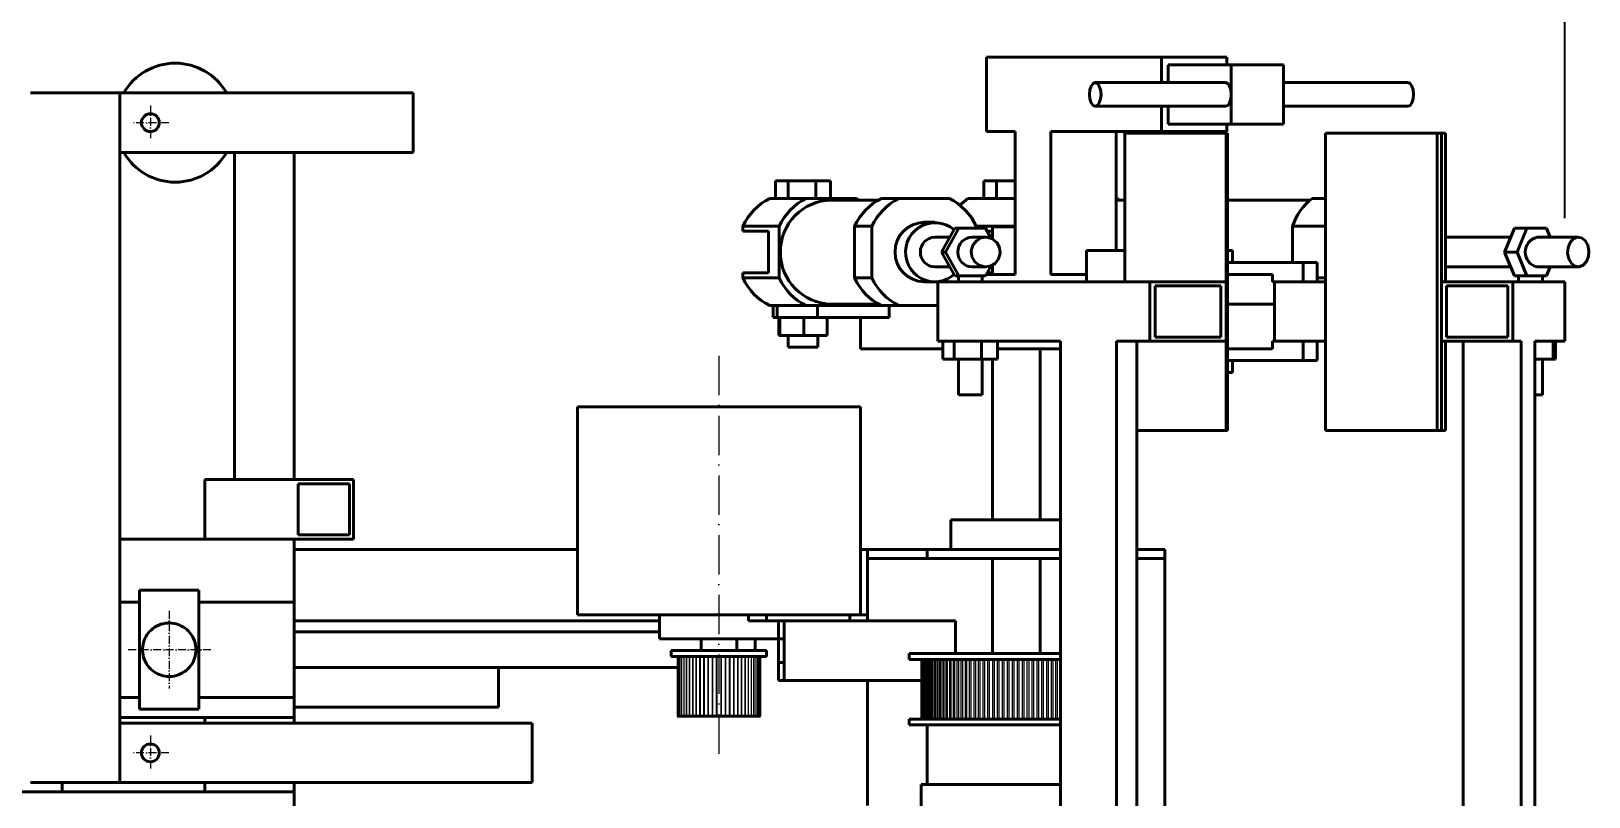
# Model space of a CAD drawing. Header units: millimetres. Extents: x 1065 to 3947, y -2666 to -625.
# Drawn here: x 1428.3 to 1665.7, y -2085.6 to -1969 of the extents above; entities that cross this region are included whole.
import ezdxf

# ---------------------------------------------------------------- set-up
doc = ezdxf.new("R2010")
doc.units = ezdxf.units.MM
doc.header["$PDSIZE"] = -1
doc.linetypes.add('ACAD_ISO10W100', pattern=[18, 12, -3, 0, -3])
doc.layers.get('Defpoints').update_dxf_attribs({"linetype": 'ACAD_ISO10W100'})
doc.styles.get("Standard").update_dxf_attribs({"font": 'times_0.ttf'})
doc.dimstyles.new('ISO-25', dxfattribs={"dimtxt": 2.5, "dimasz": 2.5, "dimexe": 1.25, "dimexo": 0.625, "dimtad": 1, "dimtxsty": 'Standard', "dimcen": 2.5, "dimadec": 0, "dimazin": 0, "dimtfac": 1, "dimtmove": 0, "dimatfit": 3, "dimfxl": 1, "dimarcsym": 0})

# ---------------------------------------------------------------- blocks, each defined once
blk = doc.blocks.new('*D23')
at = {"color": 0, "lineweight": -2}
for p, q in [((1138.3, -1998.21), (1138.3, -1895.99)), ((1662.04, -1997.47), (1662.04, -1895.99)), ((1658.74, -1896.99), (1141.6, -1896.99))]:
    blk.add_line(p, q, dxfattribs=at)
at = {"color": 0}
for points in [[(1141.6, -1896.44), (1141.6, -1897.54), (1138.3, -1896.99)], [(1658.74, -1896.44), (1658.74, -1897.54), (1662.04, -1896.99)]]:
    blk.add_solid(points, dxfattribs=at)
at = {"layer": 'Defpoints', "color": 0}
for p in [(1138.3, -1896.99), (1662.04, -1998.47), (1138.3, -1999.21)]:
    blk.add_point(p, dxfattribs=at)
at = {"color": 0, "lineweight": 15, "insert": (1400.17, -1893.68), "char_height": 3.5, "attachment_point": 5}
blk.add_mtext('600', dxfattribs=at)

msp = doc.modelspace()

# ---------------------------------------------------------------- linework, layer by layer
at = {"color": 7, "linetype": 'Continuous', "lineweight": 40}
for p, q in [((1573.8817, -1984.2855), (1573.8817, -1972.9568)), ((1600.5749, -1972.9568), (1573.8817, -1972.9568)), ((1600.5749, -1976.8085), (1600.5749, -1972.9568)), ((1600.5749, -1972.9568), (1610.498, -1972.9568)), ((1601.5672, -1976.8085), (1601.5672, -1974.0896)), ((1601.5672, -1974.0896), (1611.1864, -1974.0896)), ((1610.498, -1972.9568), (1610.498, -1974.0896)), ((1611.1864, -1974.0896), (1611.1864, -1978.6211)), ((1619.125, -1974.0896), (1611.1864, -1974.0896)), ((1619.125, -1978.6211), (1619.125, -1974.0896)), ((1610.3119, -1976.8085), (1590.4656, -1976.8085)), ((1638.0968, -1976.8085), (1619.125, -1976.8085)), ((1428.2318, -1978.3946), (1441.8263, -1978.3946)), ((1441.8263, -2083.4655), (1441.8263, -1978.3946)), ((1486.5089, -1978.3946), (1441.8263, -1978.3946)), ((1486.5089, -1978.3946), (1486.5089, -1987.4575)), ((1611.1864, -1978.6211), (1611.1864, -1983.1526)), ((1619.125, -1983.1526), (1619.125, -1978.6211)), ((1590.4656, -1980.4337), (1610.3119, -1980.4337)), ((1600.5749, -1984.2855), (1600.5749, -1980.4337)), ((1601.5672, -1983.1526), (1601.5672, -1980.4337)), ((1619.125, -1980.4337), (1638.0968, -1980.4337)), ((1578.2541, -1984.2855), (1573.8817, -1984.2855)), ((1578.2541, -1984.2855), (1578.2541, -2006.0367)), ((1583.7195, -1984.2855), (1583.7195, -2006.0367)), ((1600.5749, -1984.2855), (1583.7195, -1984.2855)), ((1593.6427, -1984.2855), (1593.6427, -2002.4115)), ((1610.498, -1984.2855), (1600.5749, -1984.2855)), ((1601.5672, -1983.1526), (1611.1864, -1983.1526)), ((1610.498, -1983.1526), (1610.498, -1984.2855)), ((1611.1864, -1983.1526), (1619.125, -1983.1526)), ((1594.9547, -1984.5121), (1594.9547, -2007.1696)), ((1594.9547, -1984.5121), (1610.4223, -1984.5121)), ((1610.4223, -1984.5121), (1610.4223, -2029.8271)), ((1610.4223, -1984.5121), (1610.6402, -1984.5121)), ((1610.6402, -1984.5121), (1610.6402, -2029.8271)), ((1625.5518, -1984.5121), (1625.5518, -2029.8271)), ((1625.5518, -1984.5121), (1642.5873, -1984.5121)), ((1642.5873, -1984.5121), (1642.5873, -2029.8271)), ((1643.2047, -1984.5121), (1642.5873, -1984.5121)), ((1643.2047, -1984.5121), (1643.2047, -2029.8271)), ((1643.8375, -1984.5121), (1643.2047, -1984.5121)), ((1643.8375, -2007.1696), (1643.8375, -1984.5121)), ((1486.5089, -1987.4575), (1441.8263, -1987.4575)), ((1459.3199, -2037.3041), (1459.3199, -1987.4575)), ((1468.3829, -2037.3041), (1468.3829, -1987.4575)), ((1541.7539, -1991.7625), (1541.7539, -1994.4814)), ((1541.7539, -1991.7625), (1543.6794, -1991.7625)), ((1543.6794, -1991.7625), (1543.6794, -1994.4814)), ((1543.6794, -1991.7625), (1547.861, -1991.7625)), ((1547.861, -1991.7625), (1547.861, -1994.4814)), ((1547.861, -1991.7625), (1550.1173, -1991.7625)), ((1550.1173, -1991.7625), (1550.1173, -1994.4814)), ((1573.5081, -1991.7625), (1573.5081, -1994.4814)), ((1573.5081, -1991.7625), (1575.4335, -1991.7625)), ((1575.4335, -1991.7625), (1575.4335, -1994.4814)), ((1575.4335, -1991.7625), (1578.2541, -1991.7625)), ((1541.7539, -1994.4814), (1540.8575, -1994.4814)), ((1541.7539, -1994.4814), (1541.902, -1994.4814)), ((1546.3928, -1994.4814), (1541.902, -1994.4814)), ((1546.3928, -1994.4814), (1554.0889, -1994.4814)), ((1557.4476, -1994.708), (1550.2408, -1994.708)), ((1554.5147, -1994.708), (1554.0889, -1994.4814)), ((1560.5385, -1994.4814), (1557.8734, -1994.4814)), ((1560.5385, -1994.4814), (1568.2347, -1994.4814)), ((1575.2339, -1994.4814), (1571.0658, -1994.4814)), ((1575.2339, -1994.4814), (1575.4335, -1994.4814)), ((1575.4335, -1994.4814), (1575.6172, -1994.4814)), ((1578.2541, -1994.4814), (1575.6172, -1994.4814)), ((1593.6427, -1994.4814), (1593.7973, -1994.4814)), ((1594.9547, -1994.708), (1593.6427, -1994.708)), ((1594.1105, -1994.708), (1593.7973, -1994.4814)), ((1623.229, -1994.708), (1610.6402, -1994.708)), ((1625.5518, -1994.4814), (1623.5422, -1994.4814)), ((1542.2956, -1998.6876), (1536.7603, -1998.6876)), ((1536.7603, -1998.6876), (1536.7603, -1999.466)), ((1542.2956, -1998.6876), (1542.2956, -2006.5886)), ((1556.4414, -1998.6876), (1553.7762, -1998.6876)), ((1553.7762, -1998.6876), (1553.7762, -2006.5886)), ((1556.4414, -1998.6876), (1556.4414, -2006.5886)), ((1566.0267, -1998.1066), (1564.3866, -1998.1066)), ((1578.2541, -1998.6876), (1572.3319, -1998.6876)), ((1572.3319, -1998.6876), (1572.3319, -1999.0129)), ((1625.5518, -1998.6876), (1620.5285, -1998.6876)), ((1620.5285, -1998.6876), (1620.5285, -2004.2241)), ((1540.6555, -1999.466), (1536.7603, -1999.466)), ((1540.6555, -2005.8101), (1540.6555, -1999.466)), ((1568.305, -2000.3723), (1566.0267, -2000.3723)), ((1569.0695, -1999.0129), (1567.0308, -2002.6381)), ((1569.6845, -1999.0129), (1567.6458, -2002.6381)), ((1569.6845, -1999.0129), (1569.0695, -1999.0129)), ((1573.7621, -1999.0129), (1569.6845, -1999.0129)), ((1573.7734, -2000.3723), (1571.7233, -2000.3723)), ((1574.6254, -2000.5479), (1573.7621, -1999.0129)), ((1574.8025, -1999.466), (1574.0169, -1999.466)), ((1574.8025, -1998.7863), (1574.8025, -2000.6337)), ((1574.8025, -1998.7863), (1575.2523, -1998.7863)), ((1575.2523, -1998.7863), (1578.2541, -1998.7863)), ((1653.7836, -2000.3723), (1643.8375, -2000.3723)), ((1652.8463, -2002.6381), (1654.3459, -1999.0129)), ((1654.3459, -1999.0129), (1656.2426, -1999.0129)), ((1654.7431, -2002.6381), (1656.2426, -1999.0129)), ((1656.2426, -1999.0129), (1659.2418, -1999.0129)), ((1664.0647, -2000.3723), (1657.7422, -2000.3723)), ((1659.2418, -1999.0129), (1659.8042, -2000.3723)), ((1567.6458, -2002.6381), (1567.0308, -2002.6381)), ((1567.0308, -2002.6381), (1569.0695, -2006.2633)), ((1567.6458, -2002.6381), (1569.6845, -2006.2633)), ((1589.1236, -2002.4115), (1589.1236, -2007.1696)), ((1589.1236, -2002.4115), (1594.9547, -2002.4115)), ((1610.6402, -2002.4115), (1611.3987, -2002.4115)), ((1611.3987, -2004.2241), (1611.3987, -2002.4115)), ((1654.3459, -2006.2633), (1652.8463, -2002.6381)), ((1652.8463, -2002.6381), (1654.7431, -2002.6381)), ((1656.2426, -2006.2633), (1654.7431, -2002.6381)), ((1536.7603, -2005.8101), (1536.7603, -2006.5886)), ((1536.7603, -2005.8101), (1540.6555, -2005.8101)), ((1566.0267, -2004.9038), (1568.305, -2004.9038)), ((1571.7233, -2004.9038), (1573.7734, -2004.9038)), ((1573.7621, -2006.2633), (1574.6254, -2004.7282)), ((1574.0169, -2005.8101), (1574.8025, -2005.8101)), ((1574.8025, -2004.6425), (1574.8025, -2006.0367)), ((1622.17, -2004.2241), (1610.6402, -2004.2241)), ((1622.17, -2004.2241), (1622.17, -2007.1696)), ((1624.2562, -2004.2241), (1622.17, -2004.2241)), ((1624.2562, -2004.2241), (1624.2562, -2007.1696)), ((1643.8375, -2004.9038), (1653.7836, -2004.9038)), ((1657.7422, -2004.9038), (1664.0647, -2004.9038)), ((1659.8042, -2004.9038), (1659.2418, -2006.2633)), ((1542.2956, -2006.5886), (1536.7603, -2006.5886)), ((1556.4414, -2006.5886), (1553.7762, -2006.5886)), ((1564.3866, -2007.1696), (1566.0267, -2007.1696)), ((1566.4543, -2016.2326), (1566.4543, -2007.1696)), ((1598.7971, -2007.1696), (1566.4543, -2007.1696)), ((1569.6845, -2006.2633), (1569.0695, -2006.2633)), ((1569.6032, -2006.2633), (1569.6032, -2007.1696)), ((1569.6845, -2006.2633), (1570.5555, -2006.2633)), ((1572.8912, -2006.2633), (1570.5555, -2006.2633)), ((1572.8912, -2006.2633), (1573.7621, -2006.2633)), ((1573.2284, -2007.1696), (1573.2284, -2006.2633)), ((1578.2541, -2006.0367), (1573.8895, -2006.0367)), ((1589.1236, -2006.0367), (1583.7195, -2006.0367)), ((1598.7971, -2016.2326), (1598.7971, -2007.1696)), ((1610.4223, -2007.1696), (1598.7971, -2007.1696)), ((1609.6085, -2007.804), (1599.6108, -2007.804)), ((1599.6108, -2007.804), (1599.6108, -2015.5982)), ((1609.6085, -2015.5982), (1609.6085, -2007.804)), ((1610.4223, -2007.1696), (1610.4223, -2016.2326)), ((1617.4811, -2006.0367), (1610.6402, -2006.0367)), ((1617.4811, -2007.1696), (1617.4811, -2006.0367)), ((1622.17, -2007.1696), (1617.4811, -2007.1696)), ((1617.7602, -2007.1696), (1617.7602, -2016.2326)), ((1625.5518, -2007.1696), (1622.17, -2007.1696)), ((1625.5518, -2006.5886), (1624.2562, -2006.5886)), ((1643.2047, -2007.1696), (1643.2047, -2016.2326)), ((1643.2047, -2007.1696), (1654.1105, -2007.1696)), ((1643.9681, -2007.804), (1653.3471, -2007.804)), ((1643.9681, -2015.5982), (1643.9681, -2007.804)), ((1653.3471, -2007.804), (1653.3471, -2015.5982)), ((1654.1105, -2016.2326), (1654.1105, -2007.1696)), ((1654.1105, -2007.1696), (1662.0382, -2007.1696)), ((1654.3459, -2006.2633), (1656.2426, -2006.2633)), ((1654.9813, -2006.2633), (1654.9813, -2007.1696)), ((1656.8832, -2006.2633), (1656.2426, -2006.2633)), ((1658.6012, -2006.2633), (1656.8832, -2006.2633)), ((1659.2418, -2006.2633), (1658.6012, -2006.2633)), ((1658.6065, -2007.1696), (1658.6065, -2006.2633)), ((1662.0382, -2016.2326), (1662.0382, -2007.1696)), ((1541.4041, -2010.7948), (1540.8575, -2010.7948)), ((1541.4041, -2010.7948), (1541.4041, -2012.6074)), ((1541.4041, -2010.7948), (1541.9663, -2010.7948)), ((1541.9663, -2012.6074), (1541.4041, -2012.6074)), ((1541.9663, -2010.7948), (1541.9663, -2012.6074)), ((1541.9663, -2010.7948), (1542.5897, -2010.7948)), ((1548.1218, -2012.6074), (1541.9663, -2012.6074)), ((1542.2405, -2012.6074), (1542.2405, -2015.3263)), ((1542.3845, -2012.6074), (1542.3845, -2015.3263)), ((1546.3928, -2010.7948), (1542.5897, -2010.7948)), ((1546.0796, -2012.6074), (1546.0796, -2015.3263)), ((1546.3928, -2010.7948), (1554.0889, -2010.7948)), ((1548.1218, -2010.7948), (1548.1218, -2012.6074)), ((1559.0373, -2012.6074), (1548.1218, -2012.6074)), ((1549.6307, -2012.6074), (1549.6307, -2015.3263)), ((1550.2408, -2010.5682), (1557.4476, -2010.5682)), ((1554.0889, -2010.7948), (1554.5147, -2010.5682)), ((1557.8734, -2010.7948), (1554.0889, -2010.7948)), ((1554.6649, -2010.5682), (1554.6649, -2010.7948)), ((1554.6649, -2012.6074), (1554.6649, -2017.3655)), ((1560.5385, -2010.7948), (1557.8734, -2010.7948)), ((1559.0373, -2012.6074), (1559.0373, -2010.7948)), ((1560.5385, -2010.7948), (1566.4543, -2010.7948)), ((1610.6402, -2010.5682), (1617.7602, -2010.5682)), ((1542.3845, -2015.3263), (1542.2405, -2015.3263)), ((1546.0796, -2015.3263), (1542.3845, -2015.3263)), ((1543.6699, -2015.3263), (1543.6699, -2017.1389)), ((1548.2014, -2017.1389), (1543.6699, -2017.1389)), ((1549.6307, -2015.3263), (1546.0796, -2015.3263)), ((1548.2014, -2017.1389), (1548.2014, -2015.3263)), ((1567.2518, -2017.3655), (1554.6649, -2017.3655)), ((1585.1791, -2016.2326), (1566.4543, -2016.2326)), ((1567.2518, -2018.9515), (1567.2518, -2016.2326)), ((1568.9627, -2018.9515), (1568.9627, -2016.2326)), ((1573.1267, -2018.9515), (1573.1267, -2016.2326)), ((1575.5798, -2018.9515), (1575.5798, -2016.2326)), ((1585.1791, -2017.3655), (1575.5798, -2017.3655)), ((1582.0529, -2043.4216), (1582.0529, -2017.3655)), ((1585.1791, -2143.1146), (1585.1791, -2016.2326)), ((1593.6903, -2143.1146), (1593.6903, -2016.2326)), ((1598.7971, -2016.2326), (1593.6903, -2016.2326)), ((1596.8042, -2143.1146), (1596.8042, -2016.2326)), ((1610.4223, -2016.2326), (1598.7971, -2016.2326)), ((1599.6108, -2015.5982), (1609.6085, -2015.5982)), ((1610.6402, -2017.3655), (1617.4811, -2017.3655)), ((1617.4811, -2017.3655), (1617.4811, -2016.2326)), ((1622.17, -2016.2326), (1617.4811, -2016.2326)), ((1625.5518, -2016.2326), (1622.17, -2016.2326)), ((1622.17, -2019.1781), (1622.17, -2016.2326)), ((1624.2562, -2019.1781), (1624.2562, -2016.2326)), ((1643.2047, -2016.2326), (1654.1105, -2016.2326)), ((1643.8375, -2029.8271), (1643.8375, -2016.2326)), ((1653.3471, -2015.5982), (1643.9681, -2015.5982)), ((1646.5427, -2016.2326), (1646.5427, -2143.1146)), ((1654.1105, -2016.2326), (1655.3623, -2016.2326)), ((1655.3623, -2016.2326), (1655.3623, -2143.1146)), ((1657.4485, -2016.2326), (1662.0382, -2016.2326)), ((1657.4485, -2016.2326), (1657.4485, -2143.1146)), ((1660.2348, -2018.9515), (1660.2348, -2016.2326)), ((1660.5788, -2018.9515), (1660.5788, -2016.2326)), ((1568.9627, -2018.9515), (1567.2518, -2018.9515)), ((1573.1267, -2018.9515), (1568.9627, -2018.9515)), ((1569.6032, -2018.9515), (1569.6032, -2024.3893)), ((1575.5798, -2018.9515), (1573.1267, -2018.9515)), ((1573.2284, -2024.3893), (1573.2284, -2018.9515)), ((1574.8025, -2018.9515), (1574.8025, -2043.4216)), ((1622.17, -2019.1781), (1610.6402, -2019.1781)), ((1611.3987, -2020.9906), (1611.3987, -2019.1781)), ((1624.2562, -2019.1781), (1622.17, -2019.1781)), ((1660.2348, -2018.9515), (1657.4485, -2018.9515)), ((1658.6065, -2024.3893), (1658.6065, -2018.9515)), ((1660.5788, -2018.9515), (1660.2348, -2018.9515)), ((1610.6402, -2020.9906), (1611.3987, -2020.9906)), ((1573.2284, -2024.3893), (1569.6032, -2024.3893)), ((1658.6065, -2024.3893), (1657.4485, -2024.3893)), ((1511.5609, -2026.2019), (1511.5609, -2057.9224)), ((1554.6645, -2026.2019), (1511.5609, -2026.2019)), ((1554.6645, -2057.9224), (1554.6645, -2026.2019)), ((1596.8042, -2029.8271), (1610.4223, -2029.8271)), ((1610.4223, -2029.8271), (1610.6402, -2029.8271)), ((1625.5518, -2029.8271), (1642.5873, -2029.8271)), ((1643.2047, -2029.8271), (1642.5873, -2029.8271)), ((1643.8375, -2029.8271), (1643.2047, -2029.8271)), ((1454.7884, -2037.3041), (1477.4459, -2037.3041)), ((1454.7884, -2046.3671), (1454.7884, -2037.3041)), ((1469.0173, -2037.9385), (1476.8115, -2037.9385)), ((1469.0173, -2045.7326), (1469.0173, -2037.9385)), ((1476.8115, -2037.9385), (1476.8115, -2045.7326)), ((1477.4459, -2037.3041), (1477.4459, -2046.3671)), ((1568.4584, -2043.4216), (1568.4584, -2047.9531)), ((1585.1791, -2043.4216), (1568.4584, -2043.4216)), ((1476.8115, -2045.7326), (1469.0173, -2045.7326)), ((1468.3829, -2046.3671), (1441.8263, -2046.3671)), ((1468.3829, -2046.3671), (1468.3829, -2055.9758)), ((1477.4459, -2046.3671), (1468.3829, -2046.3671)), ((1468.3829, -2047.9531), (1511.5609, -2047.9531)), ((1554.6645, -2047.9311), (1555.7702, -2047.9311)), ((1555.7702, -2047.9531), (1555.7702, -2047.9311)), ((1555.7702, -2049.3125), (1555.7702, -2047.9531)), ((1555.7702, -2047.9531), (1564.8332, -2047.9531)), ((1564.8332, -2047.9531), (1564.8332, -2049.3125)), ((1564.8332, -2047.9531), (1585.1791, -2047.9531)), ((1596.8042, -2047.9531), (1601.0852, -2047.9531)), ((1601.0852, -2047.9531), (1601.0852, -2049.3125)), ((1564.8332, -2049.3125), (1555.7702, -2049.3125)), ((1555.7702, -2057.9224), (1555.7702, -2049.3125)), ((1564.8332, -2049.3125), (1585.1791, -2049.3125)), ((1574.8025, -2049.3125), (1574.8025, -2063.8133)), ((1582.0529, -2063.8133), (1582.0529, -2049.3125)), ((1601.0852, -2049.3125), (1596.8042, -2049.3125)), ((1601.0852, -2049.3125), (1601.0852, -2100.0653)), ((1453.8821, -2054.1632), (1444.8191, -2054.1632)), ((1444.8191, -2054.1632), (1444.8191, -2072.2892)), ((1453.8821, -2054.1632), (1453.8821, -2072.2892)), ((1444.8191, -2055.9758), (1441.8263, -2055.9758)), ((1468.3829, -2055.9758), (1453.8821, -2055.9758)), ((1468.3829, -2055.9758), (1468.3829, -2070.4766)), ((1537.8687, -2057.9224), (1511.5609, -2057.9224)), ((1524.0497, -2057.9224), (1524.0497, -2061.5476)), ((1537.6442, -2058.8287), (1537.6442, -2057.9224)), ((1537.8687, -2057.9224), (1540.3631, -2057.9224)), ((1540.3631, -2057.9224), (1540.3631, -2058.8287)), ((1540.3631, -2057.9224), (1553.0513, -2057.9224)), ((1553.0513, -2058.8287), (1553.0513, -2057.9224)), ((1553.0513, -2057.9224), (1555.7702, -2057.9224)), ((1555.7702, -2057.9224), (1555.7702, -2058.8287)), ((1468.3829, -2058.8287), (1524.0497, -2058.8287)), ((1540.3631, -2058.8287), (1537.6442, -2058.8287)), ((1540.3631, -2058.8287), (1553.0513, -2058.8287)), ((1542.1757, -2061.5476), (1542.1757, -2058.8287)), ((1543.082, -2058.8287), (1543.082, -2061.5476)), ((1555.7702, -2058.8287), (1553.0513, -2058.8287)), ((1569.1494, -2058.8287), (1555.7702, -2058.8287)), ((1569.1494, -2063.8133), (1569.1494, -2058.8287)), ((1524.0497, -2060.5073), (1468.3829, -2060.5073)), ((1542.1757, -2061.5476), (1524.0497, -2061.5476)), ((1530.3938, -2061.5476), (1530.3938, -2063.3602)), ((1535.8316, -2063.3602), (1535.8316, -2061.5476)), ((1538.6519, -2063.3602), (1538.6519, -2061.5476)), ((1542.1757, -2065.1728), (1542.1757, -2061.5476)), ((1543.082, -2061.5476), (1542.1757, -2061.5476)), ((1543.082, -2065.1728), (1543.082, -2061.5476)), ((1525.8623, -2063.3602), (1525.8623, -2064.2665)), ((1525.8623, -2063.3602), (1540.3631, -2063.3602)), ((1525.8623, -2064.2665), (1540.3631, -2064.2665)), ((1540.3631, -2064.2665), (1540.3631, -2063.3602)), ((1562.1143, -2063.8133), (1562.1143, -2064.7196)), ((1562.1143, -2063.8133), (1585.1791, -2063.8133)), ((1562.1143, -2064.7196), (1585.1614, -2064.7196)), ((1585.1614, -2073.7826), (1585.1614, -2064.7196)), ((1468.3829, -2065.9451), (1526.7744, -2065.9451)), ((1499.5429, -2071.97), (1499.5429, -2065.9451)), ((1542.1757, -2067.8917), (1542.1757, -2065.1728)), ((1542.1757, -2065.1728), (1543.082, -2065.1728)), ((1543.082, -2065.1728), (1543.082, -2067.8917)), ((1543.082, -2067.8917), (1542.1757, -2067.8917)), ((1563.9279, -2067.8917), (1543.082, -2067.8917)), ((1555.7702, -2067.8917), (1555.7702, -2086.9678)), ((1441.8263, -2070.4766), (1444.8191, -2070.4766)), ((1453.8821, -2070.4766), (1468.3829, -2070.4766)), ((1468.3829, -2070.4766), (1468.3829, -2073.556)), ((1499.5429, -2071.97), (1468.3829, -2071.97)), ((1468.3829, -2073.556), (1441.8263, -2073.556)), ((1504.6349, -2074.4026), (1441.8263, -2074.4026)), ((1444.8191, -2072.2892), (1453.8821, -2072.2892)), ((1454.7884, -2074.4026), (1454.7884, -2073.556)), ((1468.3829, -2074.4026), (1468.3829, -2073.556)), ((1504.6349, -2074.4026), (1504.6349, -2083.4655)), ((1526.7744, -2073.3295), (1526.7807, -2073.3295)), ((1526.7807, -2073.3295), (1526.8376, -2073.3295)), ((1526.8376, -2073.3295), (1526.8564, -2073.3295)), ((1526.8564, -2073.3295), (1526.9695, -2073.3295)), ((1526.9695, -2073.3295), (1527.0006, -2073.3295)), ((1527.0006, -2073.3295), (1527.1687, -2073.3295)), ((1527.1687, -2073.3295), (1527.2118, -2073.3295)), ((1527.2118, -2073.3295), (1527.433, -2073.3295)), ((1527.433, -2073.3295), (1527.4877, -2073.3295)), ((1527.4877, -2073.3295), (1527.7595, -2073.3295)), ((1527.7595, -2073.3295), (1527.8252, -2073.3295)), ((1527.8252, -2073.3295), (1528.1447, -2073.3295)), ((1528.1447, -2073.3295), (1528.2205, -2073.3295)), ((1528.2205, -2073.3295), (1528.5843, -2073.3295)), ((1528.5843, -2073.3295), (1528.6696, -2073.3295)), ((1528.6696, -2073.3295), (1529.0736, -2073.3295)), ((1529.0736, -2073.3295), (1529.1672, -2073.3295)), ((1529.1672, -2073.3295), (1529.6071, -2073.3295)), ((1529.6071, -2073.3295), (1529.7081, -2073.3295)), ((1529.7081, -2073.3295), (1530.179, -2073.3295)), ((1530.179, -2073.3295), (1530.2864, -2073.3295)), ((1530.2864, -2073.3295), (1530.783, -2073.3295)), ((1530.783, -2073.3295), (1530.8955, -2073.3295)), ((1530.8955, -2073.3295), (1531.4126, -2073.3295)), ((1531.4126, -2073.3295), (1531.529, -2073.3295)), ((1531.529, -2073.3295), (1532.0608, -2073.3295)), ((1532.0608, -2073.3295), (1532.1798, -2073.3295)), ((1532.1798, -2073.3295), (1532.7205, -2073.3295)), ((1532.7205, -2073.3295), (1532.8409, -2073.3295)), ((1532.8409, -2073.3295), (1533.3845, -2073.3295)), ((1533.3845, -2073.3295), (1533.5049, -2073.3295)), ((1533.5049, -2073.3295), (1534.0456, -2073.3295)), ((1534.0456, -2073.3295), (1534.1646, -2073.3295)), ((1534.1646, -2073.3295), (1534.6964, -2073.3295)), ((1534.6964, -2073.3295), (1534.8128, -2073.3295)), ((1534.8128, -2073.3295), (1535.3299, -2073.3295)), ((1535.3299, -2073.3295), (1535.4424, -2073.3295)), ((1535.4424, -2073.3295), (1535.939, -2073.3295)), ((1535.939, -2073.3295), (1536.0464, -2073.3295)), ((1536.0464, -2073.3295), (1536.5172, -2073.3295)), ((1536.5172, -2073.3295), (1536.6183, -2073.3295)), ((1536.6183, -2073.3295), (1537.0582, -2073.3295)), ((1537.0582, -2073.3295), (1537.1518, -2073.3295)), ((1537.1518, -2073.3295), (1537.5559, -2073.3295)), ((1537.5559, -2073.3295), (1537.6411, -2073.3295)), ((1537.6411, -2073.3295), (1538.0048, -2073.3295)), ((1538.0048, -2073.3295), (1538.0807, -2073.3295)), ((1538.0807, -2073.3295), (1538.4002, -2073.3295)), ((1538.4002, -2073.3295), (1538.4659, -2073.3295)), ((1538.4659, -2073.3295), (1538.7377, -2073.3295)), ((1538.7377, -2073.3295), (1538.7924, -2073.3295)), ((1538.7924, -2073.3295), (1539.0136, -2073.3295)), ((1539.0136, -2073.3295), (1539.0568, -2073.3295)), ((1539.0568, -2073.3295), (1539.2248, -2073.3295)), ((1539.2248, -2073.3295), (1539.256, -2073.3295)), ((1539.256, -2073.3295), (1539.369, -2073.3295)), ((1539.369, -2073.3295), (1539.3879, -2073.3295)), ((1539.3879, -2073.3295), (1539.4447, -2073.3295)), ((1539.4447, -2073.3295), (1539.451, -2073.3295)), ((1562.1143, -2073.7826), (1562.1143, -2074.6889)), ((1562.1143, -2073.7826), (1585.1614, -2073.7826)), ((1562.1143, -2074.6889), (1585.1791, -2074.6889)), ((1564.8332, -2074.6889), (1564.8332, -2083.7519)), ((1428.2318, -2083.4655), (1441.8263, -2083.4655)), ((1433.0372, -2083.4655), (1433.0372, -2084.8848)), ((1504.6349, -2083.4655), (1441.8263, -2083.4655)), ((1454.7884, -2084.8848), (1454.7884, -2083.4655)), ((1468.3829, -2084.8848), (1468.3829, -2083.4655)), ((1563.9269, -2083.7519), (1563.9269, -2093.7212)), ((1563.9269, -2083.7519), (1577.8302, -2083.7519)), ((1577.8302, -2083.7519), (1585.1791, -2083.7519)), ((1468.3829, -2084.8848), (1314.3119, -2084.8848)), ((1468.3829, -2112.0738), (1468.3829, -2084.8848))]:
    msp.add_line(p, q, dxfattribs=at)
at = {"color": 5, "linetype": 'ACAD_ISO10W100', "lineweight": 15, "ltscale": 0.1}
for p, q in [((1446.4785, -1980.3006), (1446.4785, -1985.556)), ((1449.3028, -1982.9261), (1443.6543, -1982.9261)), ((1449.3506, -2057.3139), (1449.3506, -2069.1385)), ((1455.7052, -2063.2262), (1442.9961, -2063.2262)), ((1446.4785, -2076.3064), (1446.4785, -2081.5617)), ((1449.3028, -2078.934), (1443.6543, -2078.934))]:
    msp.add_line(p, q, dxfattribs=at)
at = {"color": 5, "linetype": 'ACAD_ISO10W100', "lineweight": 15, "ltscale": 0.5}
msp.add_line((1533.1127, -2018.4643), (1533.1127, -2079.2011), dxfattribs=at)
at = {"color": 7, "linetype": 'Continuous', "lineweight": 15}
for p, q in [((1526.7744, -2064.2665), (1526.7744, -2073.3295)), ((1526.7807, -2073.3295), (1526.7807, -2064.2665)), ((1526.8376, -2064.2665), (1526.8376, -2073.3295)), ((1526.8564, -2073.3295), (1526.8564, -2064.2665)), ((1526.9695, -2064.2665), (1526.9695, -2073.3295)), ((1527.0006, -2073.3295), (1527.0006, -2064.2665)), ((1527.1687, -2064.2665), (1527.1687, -2073.3295)), ((1527.2118, -2073.3295), (1527.2118, -2064.2665)), ((1527.433, -2064.2665), (1527.433, -2073.3295)), ((1527.4877, -2073.3295), (1527.4877, -2064.2665)), ((1527.7595, -2064.2665), (1527.7595, -2073.3295)), ((1527.8252, -2073.3295), (1527.8252, -2064.2665)), ((1528.1447, -2064.2665), (1528.1447, -2073.3295)), ((1528.2205, -2073.3295), (1528.2205, -2064.2665)), ((1528.5843, -2064.2665), (1528.5843, -2073.3295)), ((1528.6696, -2073.3295), (1528.6696, -2064.2665)), ((1529.0736, -2064.2665), (1529.0736, -2073.3295)), ((1529.1672, -2073.3295), (1529.1672, -2064.2665)), ((1529.6071, -2064.2665), (1529.6071, -2073.3295)), ((1529.7081, -2073.3295), (1529.7081, -2064.2665)), ((1530.179, -2064.2665), (1530.179, -2073.3295)), ((1530.2864, -2073.3295), (1530.2864, -2064.2665)), ((1530.783, -2064.2665), (1530.783, -2073.3295)), ((1530.8955, -2073.3295), (1530.8955, -2064.2665)), ((1531.4126, -2064.2665), (1531.4126, -2073.3295)), ((1531.529, -2073.3295), (1531.529, -2064.2665)), ((1532.0608, -2064.2665), (1532.0608, -2073.3295)), ((1532.1798, -2073.3295), (1532.1798, -2064.2665)), ((1532.7205, -2064.2665), (1532.7205, -2073.3295)), ((1532.8409, -2073.3295), (1532.8409, -2064.2665)), ((1533.3845, -2064.2665), (1533.3845, -2073.3295)), ((1533.5049, -2073.3295), (1533.5049, -2064.2665)), ((1534.0456, -2064.2665), (1534.0456, -2073.3295)), ((1534.1646, -2073.3295), (1534.1646, -2064.2665)), ((1534.6964, -2064.2665), (1534.6964, -2073.3295)), ((1534.8128, -2073.3295), (1534.8128, -2064.2665)), ((1535.3299, -2064.2665), (1535.3299, -2073.3295)), ((1535.4424, -2073.3295), (1535.4424, -2064.2665)), ((1535.939, -2064.2665), (1535.939, -2073.3295)), ((1536.0464, -2073.3295), (1536.0464, -2064.2665)), ((1536.5172, -2064.2665), (1536.5172, -2073.3295)), ((1536.6183, -2073.3295), (1536.6183, -2064.2665)), ((1537.0582, -2064.2665), (1537.0582, -2073.3295)), ((1537.1518, -2073.3295), (1537.1518, -2064.2665)), ((1537.5559, -2064.2665), (1537.5559, -2073.3295)), ((1537.6411, -2073.3295), (1537.6411, -2064.2665)), ((1538.0048, -2064.2665), (1538.0048, -2073.3295)), ((1538.0807, -2073.3295), (1538.0807, -2064.2665)), ((1538.4002, -2064.2665), (1538.4002, -2073.3295)), ((1538.4659, -2073.3295), (1538.4659, -2064.2665)), ((1538.7377, -2064.2665), (1538.7377, -2073.3295)), ((1538.7924, -2073.3295), (1538.7924, -2064.2665)), ((1539.0136, -2064.2665), (1539.0136, -2073.3295)), ((1539.0568, -2073.3295), (1539.0568, -2064.2665)), ((1539.2248, -2064.2665), (1539.2248, -2073.3295)), ((1539.256, -2073.3295), (1539.256, -2064.2665)), ((1539.369, -2064.2665), (1539.369, -2073.3295)), ((1539.3879, -2073.3295), (1539.3879, -2064.2665)), ((1539.4447, -2064.2665), (1539.4447, -2073.3295)), ((1539.451, -2073.3295), (1539.451, -2064.2665)), ((1563.9279, -2073.7826), (1563.9279, -2064.7196)), ((1563.932, -2064.7196), (1563.932, -2073.7826)), ((1563.9566, -2073.7826), (1563.9566, -2064.7196)), ((1563.972, -2064.7196), (1563.972, -2073.7826)), ((1564.025, -2073.7826), (1564.025, -2064.7196)), ((1564.0516, -2064.7196), (1564.0516, -2073.7826)), ((1564.1329, -2073.7826), (1564.1329, -2064.7196)), ((1564.1707, -2064.7196), (1564.1707, -2073.7826)), ((1564.28, -2073.7826), (1564.28, -2064.7196)), ((1564.3288, -2064.7196), (1564.3288, -2073.7826)), ((1564.4658, -2073.7826), (1564.4658, -2064.7196)), ((1564.5255, -2064.7196), (1564.5255, -2073.7826)), ((1564.6899, -2073.7826), (1564.6899, -2064.7196)), ((1564.7604, -2064.7196), (1564.7604, -2073.7826)), ((1564.9517, -2073.7826), (1564.9517, -2064.7196)), ((1565.0327, -2064.7196), (1565.0327, -2073.7826)), ((1565.2504, -2073.7826), (1565.2504, -2064.7196)), ((1565.3417, -2064.7196), (1565.3417, -2073.7826)), ((1565.5852, -2073.7826), (1565.5852, -2064.7196)), ((1565.6867, -2064.7196), (1565.6867, -2073.7826)), ((1565.9552, -2073.7826), (1565.9552, -2064.7196)), ((1566.0665, -2064.7196), (1566.0665, -2073.7826)), ((1566.3594, -2073.7826), (1566.3594, -2064.7196)), ((1566.4802, -2064.7196), (1566.4802, -2073.7826)), ((1566.7967, -2073.7826), (1566.7967, -2064.7196)), ((1566.9267, -2064.7196), (1566.9267, -2073.7826)), ((1567.2658, -2073.7826), (1567.2658, -2064.7196)), ((1567.4046, -2064.7196), (1567.4046, -2073.7826)), ((1567.7656, -2073.7826), (1567.7656, -2064.7196)), ((1567.9128, -2064.7196), (1567.9128, -2073.7826)), ((1568.2946, -2073.7826), (1568.2946, -2064.7196)), ((1568.4498, -2064.7196), (1568.4498, -2073.7826)), ((1568.8513, -2073.7826), (1568.8513, -2064.7196)), ((1569.0142, -2064.7196), (1569.0142, -2073.7826)), ((1569.4343, -2073.7826), (1569.4343, -2064.7196)), ((1569.6043, -2064.7196), (1569.6043, -2073.7826)), ((1570.042, -2073.7826), (1570.042, -2064.7196)), ((1570.2187, -2064.7196), (1570.2187, -2073.7826)), ((1570.6726, -2073.7826), (1570.6726, -2064.7196)), ((1570.8555, -2064.7196), (1570.8555, -2073.7826)), ((1571.3245, -2073.7826), (1571.3245, -2064.7196)), ((1571.5131, -2064.7196), (1571.5131, -2073.7826)), ((1571.9959, -2073.7826), (1571.9959, -2064.7196)), ((1572.1897, -2064.7196), (1572.1897, -2073.7826)), ((1572.6849, -2073.7826), (1572.6849, -2064.7196)), ((1572.8834, -2064.7196), (1572.8834, -2073.7826)), ((1573.3896, -2073.7826), (1573.3896, -2064.7196)), ((1573.5922, -2064.7196), (1573.5922, -2073.7826)), ((1574.1081, -2073.7826), (1574.1081, -2064.7196)), ((1574.3143, -2064.7196), (1574.3143, -2073.7826)), ((1574.8385, -2073.7826), (1574.8385, -2064.7196)), ((1575.0477, -2064.7196), (1575.0477, -2073.7826)), ((1575.5787, -2073.7826), (1575.5787, -2064.7196)), ((1575.7903, -2064.7196), (1575.7903, -2073.7826)), ((1576.3268, -2073.7826), (1576.3268, -2064.7196)), ((1576.5402, -2064.7196), (1576.5402, -2073.7826)), ((1577.0805, -2073.7826), (1577.0805, -2064.7196)), ((1577.2952, -2064.7196), (1577.2952, -2073.7826)), ((1577.838, -2073.7826), (1577.838, -2064.7196)), ((1578.0534, -2064.7196), (1578.0534, -2073.7826)), ((1578.5971, -2073.7826), (1578.5971, -2064.7196)), ((1578.8126, -2064.7196), (1578.8126, -2073.7826)), ((1579.3557, -2073.7826), (1579.3557, -2064.7196)), ((1579.5707, -2064.7196), (1579.5707, -2073.7826)), ((1580.1118, -2073.7826), (1580.1118, -2064.7196)), ((1580.3256, -2064.7196), (1580.3256, -2073.7826)), ((1580.8633, -2073.7826), (1580.8633, -2064.7196)), ((1581.0754, -2064.7196), (1581.0754, -2073.7826)), ((1581.6081, -2073.7826), (1581.6081, -2064.7196)), ((1581.818, -2064.7196), (1581.818, -2073.7826)), ((1582.3442, -2073.7826), (1582.3442, -2064.7196)), ((1582.5512, -2064.7196), (1582.5512, -2073.7826)), ((1583.0695, -2073.7826), (1583.0695, -2064.7196)), ((1583.2731, -2064.7196), (1583.2731, -2073.7826)), ((1583.7821, -2073.7826), (1583.7821, -2064.7196)), ((1583.9818, -2064.7196), (1583.9818, -2073.7826)), ((1584.4801, -2073.7826), (1584.4801, -2064.7196)), ((1584.6752, -2064.7196), (1584.6752, -2073.7826))]:
    msp.add_line(p, q, dxfattribs=at)
at = {"color": 7, "linetype": 'Continuous', "lineweight": 40, "flags": 128}
for points in [[(1589.5912, -1978.6211), (1589.6577, -1977.9275), (1589.8473, -1977.3394), (1590.131, -1976.9465), (1590.4656, -1976.8085), (1590.8003, -1976.9465), (1591.084, -1977.3394), (1591.2735, -1977.9275), (1591.3401, -1978.6211), (1591.2735, -1979.3148), (1591.084, -1979.9028), (1590.8003, -1980.2958), (1590.4656, -1980.4337), (1590.131, -1980.2958), (1589.8473, -1979.9028), (1589.6577, -1979.3148), (1589.5912, -1978.6211)], [(1610.3119, -1976.8085), (1610.6466, -1976.9465), (1610.9303, -1977.3394), (1611.1199, -1977.9275), (1611.1864, -1978.6211)], [(1638.0968, -1976.8085), (1638.4315, -1976.9465), (1638.7151, -1977.3394), (1638.9047, -1977.9275), (1638.9713, -1978.6211), (1638.9047, -1979.3148), (1638.7151, -1979.9028), (1638.4315, -1980.2958), (1638.0968, -1980.4337)], [(1611.1864, -1978.6211), (1611.1199, -1979.3148), (1610.9303, -1979.9028), (1610.6466, -1980.2958), (1610.3119, -1980.4337)], [(1575.8737, -2001.9422), (1575.9733, -2002.8203), (1575.7379, -2003.6707), (1575.2034, -2004.3639), (1574.4513, -2004.7943), (1573.5959, -2004.8965), (1572.7676, -2004.6548), (1572.0924, -2004.1062), (1571.6731, -2003.334), (1571.5735, -2002.4559), (1571.8089, -2001.6055), (1572.3434, -2000.9123), (1573.0955, -2000.4818), (1573.9509, -2000.3797), (1574.7793, -2000.6213), (1575.4545, -2001.17), (1575.8737, -2001.9422)], [(1663.0256, -2004.3788), (1662.6274, -2003.6913), (1662.448, -2002.8435), (1662.5148, -2001.9643), (1662.8175, -2001.1878), (1663.3101, -2000.632), (1663.9175, -2000.3817), (1664.5474, -2000.4748), (1665.1038, -2000.8973), (1665.502, -2001.5848), (1665.6814, -2002.4327), (1665.6146, -2003.3118), (1665.3119, -2004.0884), (1664.8193, -2004.6442), (1664.2118, -2004.8945), (1663.582, -2004.8013), (1663.0256, -2004.3788)]]:
    msp.add_lwpolyline(points, dxfattribs=at)
at = {"color": 7, "linetype": 'Continuous', "lineweight": 40}
for centre, radius in [((1446.4785, -1982.9261), 1.3594), ((1446.4785, -2078.934), 1.3595)]:
    msp.add_circle(centre, radius, dxfattribs=at)
at = {"lineweight": 15}
msp.add_circle((1449.3506, -2063.2262), 4.0781, dxfattribs=at)
at = {"color": 7, "linetype": 'Continuous', "lineweight": 40}
for centre, radius, start, end in [((1450.2569, -1982.9261), 9.063, 90, 150), ((1450.2569, -1982.9261), 9.063, 30, 90), ((1450.2569, -1982.9261), 9.063, 210, 330), ((1544.8647, -2002.4834), 8.9493, 116.600836, 154.903681), ((1550.3997, -2002.4831), 8.9489, 116.599947, 154.904569), ((1550.4057, -2002.6381), 7.9318, 91.191121, 268.808879), ((1561.8806, -2002.4834), 8.9493, 116.600836, 154.903681), ((1564.5456, -2002.4832), 8.949, 116.600494, 154.9044), ((1564.2274, -2002.4834), 8.9493, 25.096319, 63.399164), ((1574.8347, -1999.996), 6.6795, 124.350095, 138.063379), ((1628.4285, -2001.1651), 8.2794, 126.16988, 162.588474), ((1564.4802, -2002.6381), 4.5325, 91.183212, 268.816788), ((1566.0418, -2002.6725), 4.4971, 49.815481, 269.808136), ((1566.0746, -2002.6381), 2.2663, 91.210644, 268.789356), ((1571.7712, -2002.6381), 2.2663, 91.210644, 268.789356), ((1658.3187, -2002.6381), 2.3275, 103.231051, 256.768949), ((1544.8647, -2002.7928), 8.9493, 205.096319, 243.399164), ((1550.3997, -2002.7931), 8.9489, 205.095431, 243.400053), ((1561.8806, -2002.7928), 8.9493, 205.096319, 243.399164), ((1564.5456, -2002.793), 8.949, 205.0956, 243.399506), ((1566.0173, -2002.8167), 4.3529, 270.124456, 312.240895)]:
    msp.add_arc(centre, radius, start, end, dxfattribs=at)
msp.add_open_spline([(1453.429, -2063.2262), (1453.3882, -2063.6607), (1453.3067, -2064.5289), (1452.6766, -2065.6974), (1451.7205, -2066.641), (1450.4597, -2067.2352), (1449.0871, -2067.3673), (1447.8152, -2067.0728), (1446.7039, -2066.4196), (1445.8099, -2065.4066), (1445.2866, -2064.1066), (1445.2314, -2062.7363), (1445.5929, -2061.4797), (1446.3184, -2060.3938), (1447.3925, -2059.5575), (1448.7196, -2059.117), (1450.0746, -2059.1446), (1451.2916, -2059.5668), (1452.3405, -2060.3455), (1453.1214, -2061.4738), (1453.41, -2062.5211), (1453.4258, -2063.1088), (1453.429, -2063.2262)], degree=3, knots=[0, 0, 0, 0, 0.05017591, 0.10025266, 0.1529346, 0.20870696, 0.26144574, 0.30935491, 0.35838743, 0.41232659, 0.4678822, 0.51945861, 0.56797502, 0.6180307, 0.67221322, 0.72771479, 0.77841233, 0.82595382, 0.87659755, 0.93181615, 0.98637995, 1, 1, 1, 1], dxfattribs=at)

# ---------------------------------------------------------------- dimensions: what is measured, and where the dimension line sits
at = {"color": 1, "lineweight": 15}
dim = msp.add_linear_dim(base=(1138.3027, -1896.9884), p1=(1662.0382, -1998.4673), p2=(1138.3027, -1999.2063), text='600', dimstyle='ISO-25', override={"dimtxt": 3.5, "dimasz": 3.302, "dimexe": 1, "dimexo": 1, "dimgap": 1.524, "dimtih": 1, "dimtoh": 1, "dimlfac": 5, "dimzin": 0, "dimadec": 2, "dimtzin": 0}, dxfattribs=at)
dim.commit()
dim.dimension.update_dxf_attribs({"geometry": '*D23', "text_midpoint": (1400.1705, -1893.6841)})

doc.saveas('drawing.dxf')
